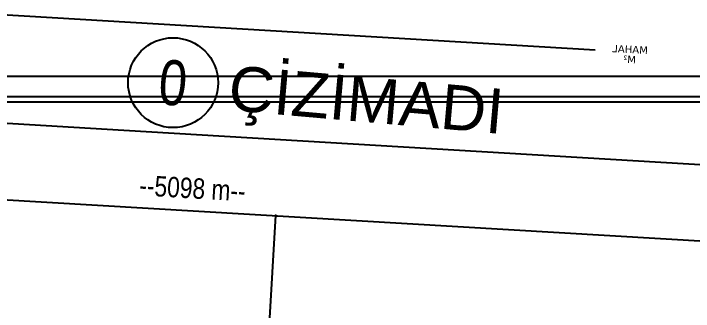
# Model space of a CAD drawing. Header units: millimetres. Extents: x 43168.9 to 43194.6, y -25545.1 to -25543.4.
# Drawn here: x 43179.937 to 43180.47, y -25543.694 to -25543.461 of the extents above; entities that cross this region are included whole.
import ezdxf
from ezdxf.enums import TextEntityAlignment as Align

# ---------------------------------------------------------------- set-up
doc = ezdxf.new("R2010")
doc.units = ezdxf.units.MM
doc.header["$LTSCALE"] = 200
doc.linetypes.add('DASHDOT', pattern=[1, 0.5, -0.25, 0, -0.25])
for name, color, linetype in [('arsasiniri_sgh', 10, 'Continuous'), ('gor-2_sgh', 161, 'Continuous'), ('olcu-uyg_sgh', 193, 'Continuous'), ('pafta_sgh', 11, 'Continuous'), ('yapi-yaklasma_sgh', 41, 'DASHDOT'), ('yazi-mahal_sgh', 12, 'Continuous')]:
    doc.layers.add(name, color=color, linetype=linetype)
doc.styles.add('ARIAL', font='arial.ttf')
doc.styles.add('text1', font='VERDANA.TTF')
doc.styles.add('text2', font='arial.ttf')

msp = doc.modelspace()

# ---------------------------------------------------------------- linework, layer by layer
at = {"color": 0, "linetype": 'ByBlock', "lineweight": -2}
msp.add_line((43180.14321, -25543.61989), (43180.14209, -25543.61862), dxfattribs=at)
msp.add_line((43180.14321, -25543.61989), (43180.14209, -25543.61862), dxfattribs=at)
msp.add_circle((43180.06195, -25543.51485), 0.03528)
at = {"layer": 'arsasiniri_sgh', "color": 14}
msp.add_line((43179.624, -25543.58847), (43180.64176, -25543.64889), dxfattribs=at)
at = {"layer": 'gor-2_sgh'}
for p, q in [((43179.62736, -25543.52858), (43180.02322, -25543.5521)), ((43180.02322, -25543.5521), (43180.63871, -25543.58868))]:
    msp.add_line(p, q, dxfattribs=at)
at = {"layer": 'olcu-uyg_sgh'}
for p, q in [((43180.13079, -25543.81913), (43180.14267, -25543.61901)), ((43180.13079, -25543.81913), (43180.14267, -25543.61901)), ((43180.14265, -25543.61926), (43180.14365, -25543.61932)), ((43180.14265, -25543.61926), (43180.14365, -25543.61932))]:
    msp.add_line(p, q, dxfattribs=at)
at = {"layer": 'pafta_sgh'}
for p, q in [((43180.95588, -25543.51), (43179.53588, -25543.51)), ((43180.93988, -25543.526), (43179.55188, -25543.526)), ((43180.93588, -25543.53), (43179.55588, -25543.53))]:
    msp.add_line(p, q, dxfattribs=at)
at = {"layer": 'yapi-yaklasma_sgh', "color": 40}
msp.add_line((43179.91616, -25543.46059), (43180.39311, -25543.48894), dxfattribs=at)

# ---------------------------------------------------------------- texts
at = {"color": 7, "style": 'text1', "text_generation_flag": 4}
for tag, text, height, p in [('MAHAL', '', 0.00577, (43180.42054, -25543.48867)), ('M²', 'm²', 0.005769, (43180.42015, -25543.49656))]:
    msp.add_attdef(tag, text=text, height=height, rotation=177.1468, dxfattribs=at).set_placement(p, align=Align.MIDDLE)
at = {"style": 'ARIAL', "width": 0.8}
msp.add_attdef('0', text='00', height=0.03528, rotation=354.9971, dxfattribs=at).set_placement((43180.06195, -25543.51485), align=Align.MIDDLE)
at = {"style": 'ARIAL'}
msp.add_attdef('ÇİZİMADI', text='ÇİZİM ADI', height=0.03528, rotation=354.9971, dxfattribs=at).set_placement((43180.10588, -25543.5187), align=Align.MIDDLE_LEFT)
at = {"layer": 'yazi-mahal_sgh', "style": 'text2', "width": 0.8}
msp.add_text('--5098 m--', height=0.016, rotation=356.6962, dxfattribs=at).set_placement((43180.03511, -25543.60325))

doc.saveas('drawing.dxf')
